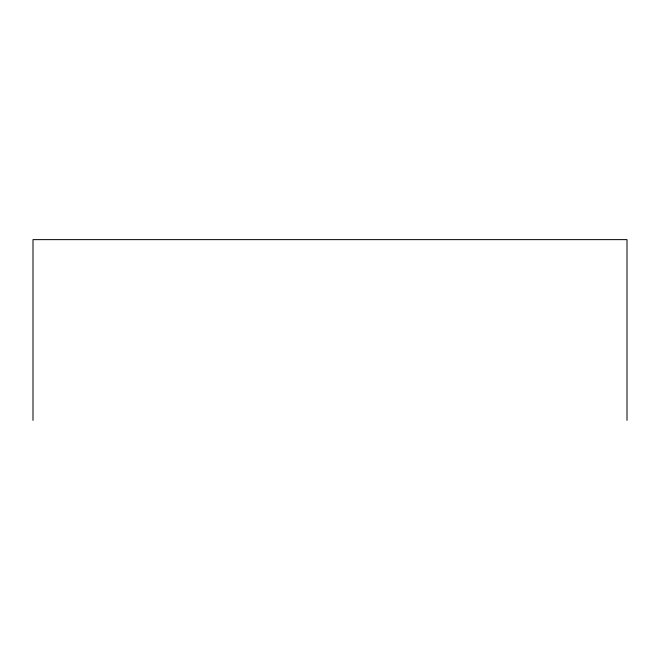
<?xml version="1.0" encoding="UTF-8"?>
<svg xmlns="http://www.w3.org/2000/svg" width="660" height="660" viewBox="0 0 660 660"><rect width="100%" height="100%" fill="white"/><g stroke="black" fill="none" stroke-linecap="round" stroke-linejoin="round"><path stroke-width="0.99" d="M627 420.37L627 239.629L33 239.629L33 420.37"/></g></svg>
